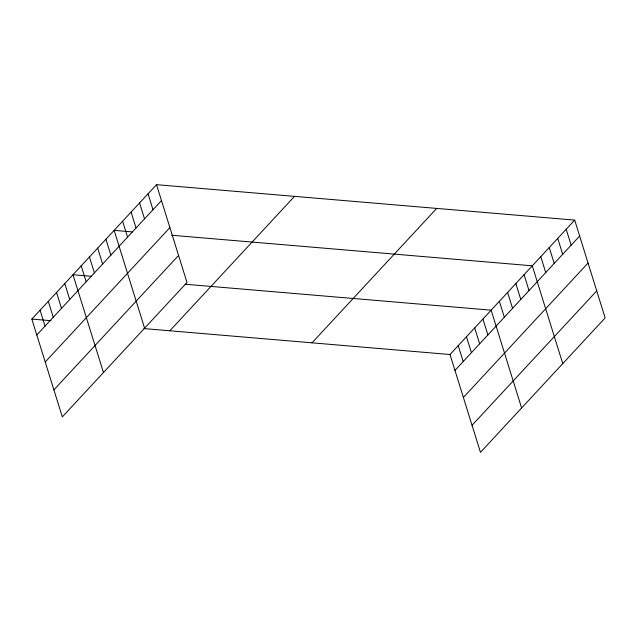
<?xml version="1.0" encoding="UTF-8"?>
<svg xmlns="http://www.w3.org/2000/svg" width="637" height="637" viewBox="0 0 637 637"><rect width="100%" height="100%" fill="white"/><g stroke="black" fill="none" stroke-linecap="round" stroke-linejoin="round"><path stroke-width="0.96" d="M156.527 184.666L186.991 282.478L62.315 416.893L31.85 319.081L156.527 184.666L574.685 220.107L605.15 317.919L480.473 452.334L450.009 354.522L574.685 220.107M36.803 334.99L161.487 200.575M45.219 362.015L169.904 227.6M53.898 389.868L178.575 255.445M169.84 330.778L294.525 196.363M312.019 342.833L436.695 208.41M454.961 370.431L579.638 236.016M463.378 397.456L588.062 263.041M472.049 425.301L596.734 290.886M132.345 231.916L114.142 230.371L144.599 328.174M171.632 235.244L532.293 265.812L562.758 363.616M91.202 276.267L72.992 274.73L103.457 372.534M185.112 284.229L491.151 310.171L521.615 407.975M31.85 319.081L51.016 320.706M143.97 328.588L450.009 354.522M566.205 229.248L571.166 245.157M557.733 238.389L562.686 254.298M549.253 247.53L554.206 263.431M540.773 256.671L545.726 272.572M524.068 274.682L529.021 290.583M515.835 283.553L520.795 299.462M507.609 292.423L512.562 308.332M499.376 301.293L504.337 317.202M482.926 319.041L487.878 334.943M474.692 327.912L479.645 343.813M466.467 336.782L471.42 352.691M458.234 345.652L463.187 361.561M148.055 193.807L153.007 209.716M139.575 202.948L144.527 218.857M131.095 212.089L136.047 227.998M122.615 221.23L127.567 237.131M105.909 239.241L110.862 255.15M97.684 248.112L102.637 264.021M89.451 256.982L94.403 272.891M81.225 265.852L86.178 281.761M64.767 283.6L69.72 299.501M56.534 292.471L61.494 308.38M48.308 301.341L53.261 317.25M40.075 310.211L45.036 326.12"/></g></svg>
